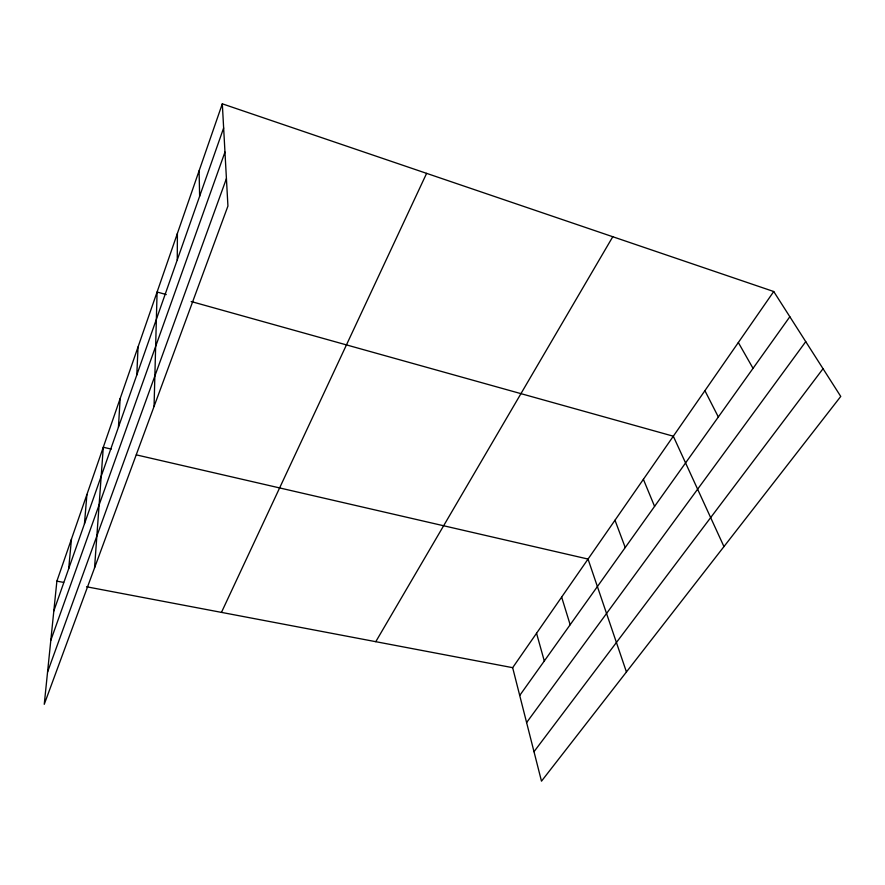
<?xml version="1.0" encoding="UTF-8"?>
<svg xmlns="http://www.w3.org/2000/svg" width="885" height="885" viewBox="0 0 885 885"><rect width="100%" height="100%" fill="white"/><g stroke="black" fill="none" stroke-linecap="round" stroke-linejoin="round"><path stroke-width="1.33" d="M177.266 259.891L177.398 233.419M154.056 406.458L157.088 292.006L166.269 294.572M136.799 374.986L138.049 346.964M118.446 427.201L120.139 398.615M94.551 567.86L103.291 447.257L111.222 449.082M84.451 523.876L86.918 494.483M68.687 568.701L71.475 539.031M222.312 103.822L56.883 581.135L44.25 704.316L227.932 206.061L222.312 103.822L773.733 291.519L840.75 396.436L541.487 781.178L512.658 667.677L773.733 291.519M53.819 610.993L223.639 127.982M50.81 640.32L224.967 152.098M47.569 672.003L226.427 178.593M221.46 612.387L426.614 173.36M375.782 641.68L612.785 236.726M519.716 695.466L789.84 316.741M526.597 722.58L805.748 341.643M533.998 751.697L823.039 368.702M56.883 581.135L63.62 582.407M86.542 586.766L512.658 667.677M136.345 454.879L588.038 559.066L626.436 671.958M191.16 301.519L673.308 436.205L723.952 546.587M738.333 342.517L753.035 368.348M704.914 390.672L718.332 416.99M643.384 479.327L654.579 506.375M614.998 520.225L625.23 547.527M561.643 597.098L570.161 624.733M536.542 633.251L544.297 660.984M199.092 170.838L199.634 196.26"/></g></svg>
